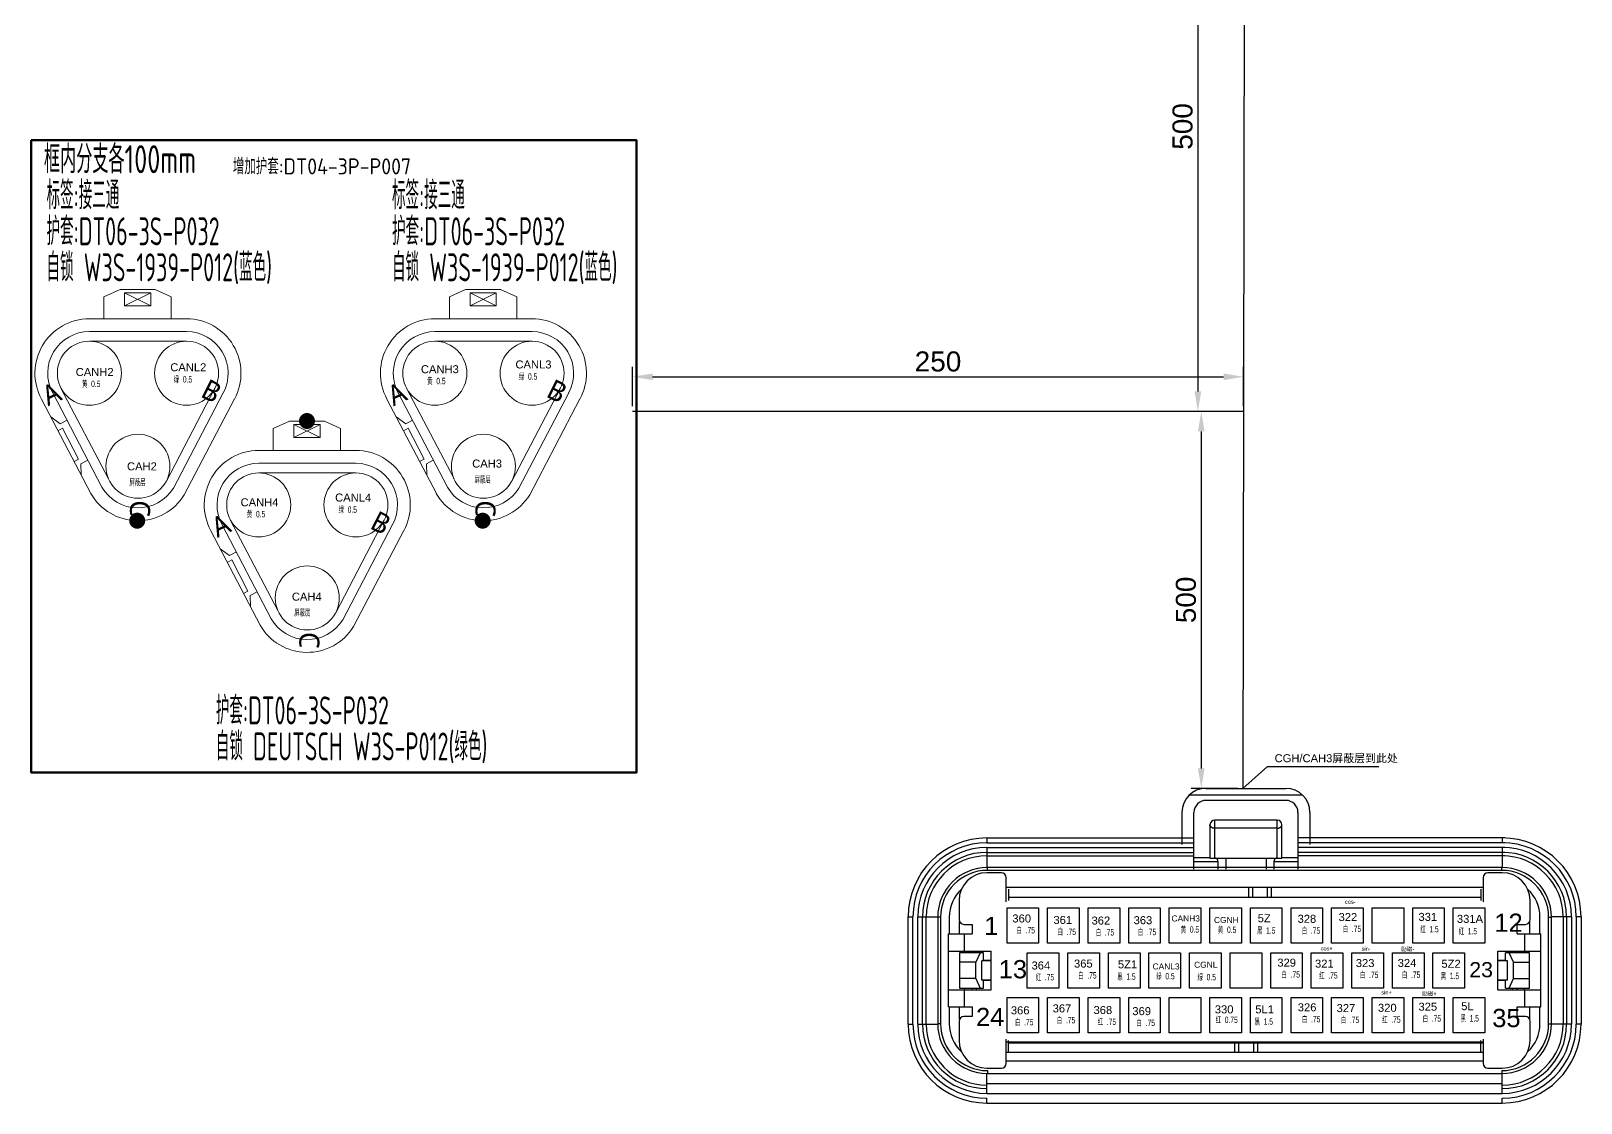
# Model space of a CAD drawing. Header units: millimetres. Extents: x 1762 to 3573, y 2019 to 2959.
# Drawn here: x 2347.1 to 2540.8, y 2457.7 to 2591.7 of the extents above; entities that cross this region are included whole.
import ezdxf

# ---------------------------------------------------------------- set-up
doc = ezdxf.new("R2010")
doc.units = ezdxf.units.MM
for name, color, linetype, lineweight in [('1轮廓实线层', 7, 'Continuous', 50), ('AM60', 3, 'Continuous', 25), ('护套层', 3, 'Continuous', 0)]:
    doc.layers.add(name, color=color, linetype=linetype, lineweight=lineweight)
doc.layers.add('孔名层', color=1, linetype='Continuous')
doc.layers.add('线色线径', color=1, linetype='Continuous')
doc.styles.add('ISO Proportional', font='isocp.shx', dxfattribs={"bigfont": 'gbcbig.shx'})
doc.styles.get("Standard").update_dxf_attribs({"font": 'arial.ttf'})
doc.styles.add('TH_GBDIM', font='gbenor.shx', dxfattribs={"width": 0.8, "bigfont": 'gbcbig.shx'})
doc.styles.add('孔名字体', font='', dxfattribs={"height": 5, "bigfont": 'gbcbig.shx'})
doc.styles.add('技术要求及剖视用', font='gbenor.shx', dxfattribs={"width": 0.7, "bigfont": 'gbcbig.shx'})
doc.styles.get('孔名字体').set_extended_font_data('Microsoft YaHei')
doc.dimstyles.new('ISO-25', dxfattribs={"dimtxt": 2.5, "dimasz": 2.5, "dimexe": 1.25, "dimexo": 0.625, "dimtad": 1, "dimtxsty": 'Standard', "dimcen": 2.5, "dimadec": 0, "dimazin": 0, "dimtfac": 1, "dimtmove": 0, "dimatfit": 3, "dimfxl": 1, "dimarcsym": 0})

# ---------------------------------------------------------------- blocks, each defined once
blk = doc.blocks.new('DT06-3S-P032-Out21521105156')
for p, q in [((-29.33, -14.82), (-27.31, -13.9)), ((-29.33, -17.58), (-29.33, -14.82)), ((-27.31, -13.9), (-22.94, -13.9)), ((-23.49, -14.35), (-26.76, -15.95)), ((-26.76, -14.35), (-23.49, -15.95)), ((-22.94, -13.9), (-20.92, -14.82)), ((-20.92, -17.58), (-20.92, -14.82)), ((-31.24, -17.58), (-19.01, -17.58)), ((-31.16, -19.18), (-19.01, -19.18)), ((-28.12, -17.58), (-29.33, -17.58)), ((-22.13, -17.58), (-20.92, -17.58)), ((-31.16, -20.38), (-19, -20.38)), ((-35.74, -26.85), (-29.59, -38.61)), ((-34.71, -26.23), (-28.76, -37.59)), ((-15.47, -26.24), (-21.54, -37.86)), ((-14.43, -26.82), (-20.66, -38.73)), ((-37.15, -27.61), (-30.97, -39.42)), ((-13.02, -27.58), (-19.3, -39.57)), ((-34.8, -30.7), (-35.98, -29.85)), ((-33.95, -30.26), (-34.8, -30.7)), ((-34.51, -31.26), (-35.08, -31.56)), ((-34.51, -31.26), (-32.5, -35.14)), ((-32.5, -35.14), (-33.06, -35.43)), ((-31.35, -35.26), (-32.21, -35.7)), ((-32.21, -35.7), (-32.17, -37.13))]:
    blk.add_line(p, q)
blk.add_lwpolyline([(-26.76, -14.35), (-23.49, -14.35), (-23.49, -15.95), (-26.76, -15.95)], close=True)
for centre in [(-31.16, -24.38), (-19.01, -24.38), (-25.09, -36.01)]:
    blk.add_circle(centre, 4)
for centre, radius, start, end in [((-31.16, -24.38), 6.8, 90, 208.4025), ((-31.16, -24.38), 5.2, 90, 208.4025), ((-19.01, -24.38), 6.8, 331.5975, 90), ((-19.01, -24.38), 5.2, 331.5975, 90), ((-25.09, -36.01), 5.2, 210, 328.4025), ((-25.09, -36.01), 6.8, 210, 328.4025)]:
    blk.add_arc(centre, radius, start, end)
at = {"layer": '孔名层', "style": '孔名字体'}
for s, rotation, p in [('B', 333.3512, (-17.4, -27.25)), ('A', 24.8528, (-36.33, -28.52)), ('C', 268.5587, (-26.04, -40.23))]:
    blk.add_text(s, height=2.5, rotation=rotation, dxfattribs=at).set_placement(p)
at = {"layer": '护套层', "style": '技术要求及剖视用', "width": 0.67}
for tag, p, flags in [('备注', (11.43, 11.35), 8), ('标号', (11.43, 7.35), 8), ('功能', (10.93, 3.35), 8), ('英文功能', (10.93, -0.65), 8), ('编号', (-0.07, -4.65), 8), ('护套号', (10.93, -4.65), 8), ('颜色', (31.93, -4.65), 9), ('厂家', (33.93, -4.65), 9), ('端子', (35.93, -4.65), 9), ('统计到BOM', (31.93, -6.65), 9), ('客户代号', (-0.07, -8.65), 8), ('配件', (10.93, -8.65), 8), ('配置', (31.93, -8.65), 9), ('编码', (33.93, -8.65), 9), ('防水栓', (35.93, -8.65), 9), ('工序', (31.93, -10.65), 9), ('工位', (33.93, -10.65), 9), ('设计软件', (38.69, -10.65), 9), ('附件', (10.93, -12.65), 8), ('视图', (31.93, -12.65), 9), ('方向', (33.93, -12.65), 9), ('盲栓', (35.93, -12.65), 9)]:
    blk.add_attdef(tag, p, '', height=3.5, dxfattribs=dict(at, flags=flags))
blk = doc.blocks.new('DT06-3S-P032-Out21521105310')
for p, q in [((-29.33, -14.82), (-27.31, -13.9)), ((-29.33, -17.58), (-29.33, -14.82)), ((-27.31, -13.9), (-22.94, -13.9)), ((-23.49, -14.35), (-26.76, -15.95)), ((-26.76, -14.35), (-23.49, -15.95)), ((-22.94, -13.9), (-20.92, -14.82)), ((-20.92, -17.58), (-20.92, -14.82)), ((-31.24, -17.58), (-19.01, -17.58)), ((-31.16, -19.18), (-19.01, -19.18)), ((-28.12, -17.58), (-29.33, -17.58)), ((-22.13, -17.58), (-20.92, -17.58)), ((-31.16, -20.38), (-19, -20.38)), ((-35.74, -26.85), (-29.59, -38.61)), ((-34.71, -26.23), (-28.76, -37.59)), ((-15.47, -26.24), (-21.54, -37.86)), ((-14.43, -26.82), (-20.66, -38.73)), ((-37.15, -27.61), (-30.97, -39.42)), ((-13.02, -27.58), (-19.3, -39.57)), ((-34.8, -30.7), (-35.98, -29.85)), ((-33.95, -30.26), (-34.8, -30.7)), ((-34.51, -31.26), (-35.08, -31.56)), ((-34.51, -31.26), (-32.5, -35.14)), ((-32.5, -35.14), (-33.06, -35.43)), ((-31.35, -35.26), (-32.21, -35.7)), ((-32.21, -35.7), (-32.17, -37.13))]:
    blk.add_line(p, q)
blk.add_lwpolyline([(-26.76, -14.35), (-23.49, -14.35), (-23.49, -15.95), (-26.76, -15.95)], close=True)
for centre in [(-31.16, -24.38), (-19.01, -24.38), (-25.09, -36.01)]:
    blk.add_circle(centre, 4)
for centre, radius, start, end in [((-31.16, -24.38), 6.8, 90, 208.4025), ((-31.16, -24.38), 5.2, 90, 208.4025), ((-19.01, -24.38), 6.8, 331.5975, 90), ((-19.01, -24.38), 5.2, 331.5975, 90), ((-25.09, -36.01), 5.2, 210, 328.4025), ((-25.09, -36.01), 6.8, 210, 328.4025)]:
    blk.add_arc(centre, radius, start, end)
at = {"layer": '孔名层', "style": '孔名字体'}
for s, rotation, p in [('B', 333.3512, (-17.4, -27.25)), ('A', 24.8528, (-36.33, -28.52)), ('C', 268.5587, (-26.04, -40.23))]:
    blk.add_text(s, height=2.5, rotation=rotation, dxfattribs=at).set_placement(p)
at = {"layer": '护套层', "style": '技术要求及剖视用', "width": 0.67}
for tag, p, flags in [('备注', (11.43, 11.35), 8), ('标号', (11.43, 7.35), 8), ('功能', (10.93, 3.35), 8), ('英文功能', (10.93, -0.65), 8), ('编号', (-0.07, -4.65), 8), ('护套号', (10.93, -4.65), 8), ('颜色', (31.93, -4.65), 9), ('厂家', (33.93, -4.65), 9), ('端子', (35.93, -4.65), 9), ('统计到BOM', (31.93, -6.65), 9), ('客户代号', (-0.07, -8.65), 8), ('配件', (10.93, -8.65), 8), ('配置', (31.93, -8.65), 9), ('编码', (33.93, -8.65), 9), ('防水栓', (35.93, -8.65), 9), ('工序', (31.93, -10.65), 9), ('工位', (33.93, -10.65), 9), ('设计软件', (38.69, -10.65), 9), ('附件', (10.93, -12.65), 8), ('视图', (31.93, -12.65), 9), ('方向', (33.93, -12.65), 9), ('盲栓', (35.93, -12.65), 9)]:
    blk.add_attdef(tag, p, '', height=3.5, dxfattribs=dict(at, flags=flags))
blk = doc.blocks.new('*D160')
at = {"color": 0, "lineweight": -2, "transparency": 16777216}
for p, q in [((2498.1, 2615.36), (2491.65, 2615.36)), ((2492.9, 2612.86), (2492.9, 2546.66)), ((2497.99, 2544.16), (2491.65, 2544.16))]:
    blk.add_line(p, q, dxfattribs=at)
at = {"color": 0, "transparency": 16777216}
for points in [[(2492.49, 2612.86), (2493.32, 2612.86), (2492.9, 2615.36)], [(2492.49, 2546.66), (2493.32, 2546.66), (2492.9, 2544.16)]]:
    blk.add_solid(points, dxfattribs=at)
at = {"layer": 'Defpoints', "color": 0, "transparency": 16777216}
for p in [(2498.73, 2615.36), (2492.9, 2544.16), (2498.61, 2544.16)]:
    blk.add_point(p, dxfattribs=at)
at = {"color": 3, "transparency": 16777216, "insert": (2491, 2579.76), "char_height": 2.5, "attachment_point": 5, "rotation": 90}
blk.add_mtext('500', dxfattribs=at)
blk = doc.blocks.new('*D161')
at = {"color": 0, "lineweight": -2, "transparency": 16777216}
for p, q in [((2422.26, 2544.79), (2422.26, 2549.73)), ((2498.61, 2544.79), (2498.61, 2549.73)), ((2424.76, 2548.48), (2496.11, 2548.48))]:
    blk.add_line(p, q, dxfattribs=at)
at = {"color": 0, "transparency": 16777216}
for points in [[(2424.76, 2548.89), (2424.76, 2548.06), (2422.26, 2548.48)], [(2496.11, 2548.89), (2496.11, 2548.06), (2498.61, 2548.48)]]:
    blk.add_solid(points, dxfattribs=at)
at = {"layer": 'Defpoints', "color": 0, "transparency": 16777216}
for p in [(2498.61, 2548.48), (2422.26, 2544.16), (2498.61, 2544.16)]:
    blk.add_point(p, dxfattribs=at)
at = {"color": 3, "transparency": 16777216, "insert": (2460.43, 2550.38), "char_height": 2.5, "attachment_point": 5}
blk.add_mtext('250', dxfattribs=at)
blk = doc.blocks.new('*D162')
at = {"color": 0, "lineweight": -2, "transparency": 16777216}
for p, q in [((2497.99, 2544.16), (2492.08, 2544.16)), ((2493.33, 2541.66), (2493.33, 2499.54)), ((2497.9, 2497.04), (2492.08, 2497.04))]:
    blk.add_line(p, q, dxfattribs=at)
at = {"color": 0, "transparency": 16777216}
for points in [[(2492.91, 2541.66), (2493.74, 2541.66), (2493.33, 2544.16)], [(2492.91, 2499.54), (2493.74, 2499.54), (2493.33, 2497.04)]]:
    blk.add_solid(points, dxfattribs=at)
at = {"layer": 'Defpoints', "color": 0, "transparency": 16777216}
for p in [(2498.61, 2544.16), (2493.33, 2497.04), (2498.53, 2497.04)]:
    blk.add_point(p, dxfattribs=at)
at = {"color": 3, "transparency": 16777216, "insert": (2491.42, 2520.6), "char_height": 2.5, "attachment_point": 5, "rotation": 90}
blk.add_mtext('500', dxfattribs=at)
blk = doc.blocks.new('A$Cae997f6d')
at = {"color": 3, "linetype": 'Continuous'}
for p, q in [((37.21, 39.31), (47.21, 39.31)), ((35.17, 38.51), (49.24, 38.51)), ((47.21, 37.81), (37.21, 37.81)), ((34.21, 36.31), (34.21, 32.31)), ((35.71, 29.23), (35.71, 36.31)), ((38.31, 30.61), (38.31, 35.36)), ((46.11, 35.36), (38.31, 35.36)), ((46.11, 30.61), (46.11, 35.36)), ((48.71, 36.31), (48.71, 29.23)), ((50.21, 36.31), (50.21, 32.31)), ((9.84, 33.12), (9.84, 32.52)), ((9.84, 33.12), (35.71, 33.12)), ((37.71, 34.76), (37.71, 30.61)), ((46.11, 34.33), (38.31, 34.33)), ((46.71, 30.61), (46.71, 34.76)), ((74.57, 33.12), (48.71, 33.12)), ((74.24, 33.12), (74.24, 32.52)), ((9.84, 32.52), (35.71, 32.52)), ((9.84, 31.92), (9.84, 29.43)), ((9.84, 31.92), (35.71, 31.92)), ((9.84, 31.32), (35.71, 31.31)), ((74.57, 32.52), (48.71, 32.52)), ((74.57, 31.92), (48.71, 31.92)), ((74.57, 31.32), (48.71, 31.31)), ((74.24, 31.92), (74.24, 29.43)), ((9.84, 30.88), (35.71, 30.88)), ((9.9, 29.07), (9.9, 29.43)), ((74.18, 29.43), (9.9, 29.43)), ((74.18, 29.07), (9.9, 29.07)), ((35.71, 30.66), (37.71, 30.66)), ((35.71, 30.16), (38.71, 30.16)), ((35.71, 29.46), (38.71, 29.46)), ((37.71, 30.61), (46.71, 30.61)), ((38.71, 30.16), (38.71, 29.23)), ((39.68, 30.61), (39.68, 29.23)), ((44.73, 30.61), (44.73, 29.23)), ((45.71, 30.16), (45.71, 29.23)), ((45.71, 30.16), (48.71, 30.16)), ((45.71, 29.46), (48.71, 29.46)), ((46.71, 30.66), (48.71, 30.66)), ((74.57, 30.88), (48.71, 30.88)), ((74.18, 29.07), (74.18, 29.43)), ((11.64, 28.77), (9.84, 28.77)), ((12.24, 25.14), (12.24, 28.17)), ((71.84, 28.17), (71.84, 25.14)), ((74.24, 28.77), (72.44, 28.77)), ((6.36, 25.29), (6.36, 22.92)), ((12.24, 26.96), (71.84, 26.96)), ((12.54, 26.7), (12.54, 25.32)), ((71.54, 25.66), (12.54, 25.66)), ((42.56, 25.81), (42.56, 26.96)), ((43.06, 25.81), (43.06, 26.96)), ((44.86, 26.96), (44.86, 25.81)), ((45.36, 26.96), (45.36, 25.81)), ((71.54, 26.7), (71.54, 25.32)), ((77.72, 22.92), (77.72, 25.29)), ((0, 9.84), (0, 23.28)), ((0, 23.28), (0.6, 23.28)), ((0.6, 9.84), (0.6, 23.28)), ((1.2, 9.84), (1.2, 23.28)), ((1.2, 23.28), (3.69, 23.28)), ((1.8, 9.84), (1.8, 23.28)), ((2.24, 9.84), (2.24, 23.28)), ((82.88, 23.28), (80.39, 23.28)), ((81.83, 23.28), (81.83, 9.84)), ((82.28, 23.28), (82.28, 9.84)), ((82.88, 23.28), (82.88, 9.84)), ((84.08, 23.28), (83.48, 23.28)), ((83.48, 23.28), (83.48, 9.84)), ((84.08, 23.28), (84.08, 9.84)), ((3.69, 23.22), (3.69, 9.9)), ((4.05, 23.22), (3.69, 23.22)), ((4.05, 23.22), (4.05, 9.9)), ((5.13, 23.22), (5.13, 21.12)), ((6.42, 21.12), (6.42, 22.67)), ((6.96, 22.32), (7.98, 22.32)), ((7.98, 22.32), (7.98, 21.12)), ((76.1, 22.32), (77.12, 22.32)), ((76.1, 21.12), (76.1, 22.32)), ((77.66, 22.67), (77.66, 21.12)), ((78.95, 21.12), (78.95, 23.22)), ((80.03, 23.22), (80.39, 23.22)), ((80.03, 9.9), (80.03, 23.22)), ((80.39, 9.9), (80.39, 23.22)), ((5.04, 12), (5.04, 21.12)), ((5.04, 21.12), (7.98, 21.12)), ((7.02, 18.99), (7.02, 21.12)), ((76.1, 21.12), (79.04, 21.12)), ((77.06, 18.99), (77.06, 21.12)), ((79.04, 12), (79.04, 21.12)), ((5.04, 18.99), (10.38, 18.99)), ((6.42, 18.78), (6.42, 14.34)), ((9.42, 18.78), (6.42, 18.78)), ((8.44, 17.58), (6.42, 17.58)), ((7.08, 18.78), (7.08, 18.99)), ((7.98, 18.78), (7.98, 18.99)), ((9, 18.78), (8.44, 17.58)), ((8.44, 15.54), (8.44, 17.58)), ((8.54, 18.99), (8.54, 18.78)), ((9.2, 15.36), (9.2, 17.76)), ((10.38, 17.76), (9.2, 17.76)), ((9.42, 17.76), (9.42, 18.78)), ((10.38, 17.79), (9.42, 17.79)), ((10.38, 14.13), (10.38, 18.99)), ((73.7, 18.99), (79.04, 18.99)), ((73.7, 14.13), (73.7, 18.99)), ((74.66, 17.79), (73.7, 17.79)), ((74.88, 17.76), (73.7, 17.76)), ((77.66, 18.78), (74.66, 18.78)), ((74.66, 17.76), (74.66, 18.78)), ((74.88, 15.36), (74.88, 17.76)), ((75.63, 17.58), (75.08, 18.78)), ((75.53, 18.99), (75.53, 18.78)), ((75.63, 17.58), (77.66, 17.58)), ((75.63, 15.54), (75.63, 17.58)), ((76.1, 18.78), (76.1, 18.99)), ((77, 18.78), (77, 18.99)), ((77.66, 14.34), (77.66, 18.78)), ((8.44, 15.54), (6.42, 15.54)), ((8.44, 15.54), (9, 14.34)), ((75.08, 14.34), (75.63, 15.54)), ((75.63, 15.54), (77.66, 15.54)), ((5.04, 14.13), (10.38, 14.13)), ((6.42, 14.34), (9.42, 14.34)), ((7.02, 12), (7.02, 14.13)), ((7.08, 14.13), (7.08, 14.34)), ((7.98, 14.13), (7.98, 14.34)), ((8.54, 14.13), (8.54, 14.34)), ((10.38, 15.36), (9.2, 15.36)), ((9.42, 14.34), (9.42, 15.36)), ((9.42, 15.33), (10.38, 15.33)), ((74.88, 15.36), (73.7, 15.36)), ((73.7, 15.33), (74.66, 15.33)), ((73.7, 14.13), (79.04, 14.13)), ((74.66, 14.34), (74.66, 15.36)), ((74.66, 14.34), (77.66, 14.34)), ((75.53, 14.13), (75.53, 14.34)), ((76.1, 14.13), (76.1, 14.34)), ((77, 14.13), (77, 14.34)), ((77.06, 12), (77.06, 14.13)), ((5.04, 12), (7.98, 12)), ((5.13, 12), (5.13, 9.9)), ((6.42, 10.45), (6.42, 12)), ((7.98, 12), (7.98, 10.8)), ((76.1, 12), (79.04, 12)), ((76.1, 10.8), (76.1, 12)), ((77.66, 12), (77.66, 10.45)), ((78.95, 9.9), (78.95, 12)), ((0, 9.84), (0.6, 9.84)), ((1.2, 9.84), (3.69, 9.84)), ((4.05, 9.9), (3.69, 9.9)), ((6.36, 10.2), (6.36, 7.83)), ((7.98, 10.8), (6.96, 10.8)), ((77.12, 10.8), (76.1, 10.8)), ((77.72, 7.83), (77.72, 10.2)), ((80.03, 9.9), (80.39, 9.9)), ((82.88, 9.84), (80.39, 9.84)), ((84.08, 9.84), (83.48, 9.84)), ((12.24, 4.95), (12.24, 7.98)), ((12.54, 6.42), (12.54, 7.8)), ((71.54, 6.42), (71.54, 7.8)), ((71.84, 7.98), (71.84, 4.95)), ((12.24, 7.66), (71.84, 7.66)), ((12.24, 6.36), (71.84, 6.36)), ((12.54, 7.51), (71.84, 7.51)), ((40.83, 6.36), (40.83, 7.51)), ((41.33, 6.36), (41.33, 7.51)), ((43.13, 7.51), (43.13, 6.36)), ((43.63, 7.51), (43.63, 6.36)), ((9.84, 4.35), (11.64, 4.35)), ((9.9, 4.05), (9.9, 3.69)), ((12.24, 5.29), (71.94, 5.29)), ((72.44, 4.35), (74.24, 4.35)), ((74.18, 4.05), (74.18, 3.69)), ((9.84, 1.2), (9.84, 3.69)), ((9.84, 3.69), (74.18, 3.69)), ((9.84, 2.45), (74.24, 2.45)), ((74.24, 1.2), (74.24, 3.69)), ((9.84, 1.2), (74.24, 1.2)), ((9.84, 0), (9.84, 0.6)), ((9.84, 0), (74.24, 0)), ((74.24, 0), (74.24, 0.6))]:
    blk.add_line(p, q, dxfattribs=at)
at = {"color": 3}
for points in [[(12.35, 24.39), (16.29, 24.39), (16.29, 19.99), (12.35, 19.99)], [(17.42, 24.39), (21.36, 24.39), (21.36, 19.99), (17.42, 19.99)], [(22.49, 24.39), (26.43, 24.39), (26.43, 19.99), (22.49, 19.99)], [(27.56, 24.39), (31.5, 24.39), (31.5, 19.99), (27.56, 19.99)], [(32.63, 24.39), (36.57, 24.39), (36.57, 19.99), (32.63, 19.99)], [(37.7, 24.39), (41.64, 24.39), (41.64, 19.99), (37.7, 19.99)], [(42.77, 24.39), (46.71, 24.39), (46.71, 19.99), (42.77, 19.99)], [(47.84, 24.39), (51.78, 24.39), (51.78, 19.99), (47.84, 19.99)], [(52.91, 24.39), (56.85, 24.39), (56.85, 19.99), (52.91, 19.99)], [(57.98, 24.39), (61.92, 24.39), (61.92, 19.99), (57.98, 19.99)], [(63.05, 24.39), (66.99, 24.39), (66.99, 19.99), (63.05, 19.99)], [(68.12, 24.39), (72.06, 24.39), (72.06, 19.99), (68.12, 19.99)], [(14.88, 18.76), (18.83, 18.76), (18.83, 14.36), (14.88, 14.36)], [(19.95, 18.76), (23.9, 18.76), (23.9, 14.36), (19.95, 14.36)], [(25.02, 18.76), (28.97, 18.76), (28.97, 14.36), (25.02, 14.36)], [(30.09, 18.76), (34.04, 18.76), (34.04, 14.36), (30.09, 14.36)], [(35.16, 18.76), (39.11, 18.76), (39.11, 14.36), (35.16, 14.36)], [(40.23, 18.76), (44.18, 18.76), (44.18, 14.36), (40.23, 14.36)], [(45.3, 18.76), (49.25, 18.76), (49.25, 14.36), (45.3, 14.36)], [(50.37, 18.76), (54.32, 18.76), (54.32, 14.36), (50.37, 14.36)], [(55.44, 18.76), (59.39, 18.76), (59.39, 14.36), (55.44, 14.36)], [(60.51, 18.76), (64.46, 18.76), (64.46, 14.36), (60.51, 14.36)], [(65.58, 18.76), (69.53, 18.76), (69.53, 14.36), (65.58, 14.36)], [(12.35, 13.18), (16.29, 13.18), (16.29, 8.78), (12.35, 8.78)], [(17.42, 13.18), (21.36, 13.18), (21.36, 8.78), (17.42, 8.78)], [(22.49, 13.18), (26.43, 13.18), (26.43, 8.78), (22.49, 8.78)], [(27.56, 13.18), (31.5, 13.18), (31.5, 8.78), (27.56, 8.78)], [(32.63, 13.18), (36.57, 13.18), (36.57, 8.78), (32.63, 8.78)], [(37.7, 13.18), (41.64, 13.18), (41.64, 8.78), (37.7, 8.78)], [(42.77, 13.18), (46.71, 13.18), (46.71, 8.78), (42.77, 8.78)], [(47.84, 13.18), (51.78, 13.18), (51.78, 8.78), (47.84, 8.78)], [(52.91, 13.18), (56.85, 13.18), (56.85, 8.78), (52.91, 8.78)], [(57.98, 13.18), (61.92, 13.18), (61.92, 8.78), (57.98, 8.78)], [(63.05, 13.18), (66.99, 13.18), (66.99, 8.78), (63.05, 8.78)], [(68.12, 13.18), (72.06, 13.18), (72.06, 8.78), (68.12, 8.78)]]:
    blk.add_lwpolyline(points, close=True, dxfattribs=at)
at = {"color": 3, "linetype": 'Continuous'}
for centre, radius, start, end in [((37.21, 36.31), 3, 90, 180), ((47.21, 36.31), 3, 0, 90), ((37.21, 36.31), 1.5, 90, 180), ((47.21, 36.31), 1.5, 0, 90), ((38.31, 34.76), 0.6, 90, 180), ((46.11, 34.76), 0.6, 0, 90), ((9.84, 23.28), 9.84, 90, 180), ((74.24, 23.28), 9.84, 0, 90), ((9.84, 23.28), 9.24, 90, 180), ((9.84, 23.28), 8.64, 90, 180), ((9.84, 23.28), 8.04, 90, 180), ((74.24, 23.28), 9.24, 0, 90), ((74.24, 23.28), 8.64, 0, 90), ((74.24, 23.28), 8.04, 0, 90), ((9.84, 23.28), 7.6, 90, 180), ((9.9, 23.22), 6.21, 90, 180), ((9.9, 23.22), 5.85, 90, 180), ((38.21, 30.16), 0.5, 0, 65.1448), ((46.21, 30.16), 0.5, 114.8716, 180), ((74.18, 23.22), 6.21, 0, 90), ((74.18, 23.22), 5.85, 0, 90), ((74.24, 23.28), 7.6, 0, 90), ((9.84, 25.29), 3.48, 90, 180), ((11.64, 28.17), 0.6, 0, 90), ((72.44, 28.17), 0.6, 90, 180), ((74.24, 25.29), 3.48, 0, 90), ((9.9, 23.22), 4.77, 132.6251, 180), ((74.18, 23.22), 4.77, 0, 47.3749), ((6.96, 22.92), 0.6, 180, 270), ((77.12, 22.92), 0.6, 270, 0), ((9.84, 9.84), 9.84, 180, 270), ((9.84, 9.84), 9.24, 180, 270), ((9.84, 9.84), 8.64, 180, 270), ((9.84, 9.84), 8.04, 180, 270), ((9.84, 9.84), 7.6, 180, 270), ((9.9, 9.9), 6.21, 180, 270), ((9.9, 9.9), 5.85, 180, 270), ((9.9, 9.9), 4.77, 180, 227.3749), ((6.96, 10.2), 0.6, 90, 180), ((74.18, 9.9), 6.21, 270, 0), ((74.18, 9.9), 5.85, 270, 0), ((74.24, 9.84), 9.84, 270, 0), ((74.24, 9.84), 9.24, 270, 0), ((74.24, 9.84), 8.64, 270, 0), ((74.24, 9.84), 8.04, 270, 0), ((74.24, 9.84), 7.6, 270, 0), ((77.12, 10.2), 0.6, 0, 90), ((74.18, 9.9), 4.77, 312.6251, 0), ((9.84, 7.83), 3.48, 180, 270), ((74.24, 7.83), 3.48, 270, 0), ((11.64, 4.95), 0.6, 270, 0), ((72.44, 4.95), 0.6, 180, 270)]:
    blk.add_arc(centre, radius, start, end, dxfattribs=at)
at = {"color": 3, "linetype": 'Continuous', "end_tangent": (0, 0.809797)}
for points, start_tangent in [([(38.31, 34.33), (38.19, 34.34), (38.08, 34.36), (37.99, 34.4), (37.92, 34.43), (37.86, 34.47), (37.82, 34.51), (37.78, 34.55), (37.75, 34.59), (37.73, 34.63), (37.72, 34.67), (37.71, 34.71), (37.71, 34.76)], (-0.809797, 0)), ([(46.11, 34.33), (46.22, 34.34), (46.33, 34.36), (46.42, 34.4), (46.49, 34.43), (46.55, 34.47), (46.59, 34.51), (46.63, 34.55), (46.66, 34.59), (46.68, 34.63), (46.69, 34.67), (46.7, 34.71), (46.71, 34.76)], (0.809797, 0))]:
    blk.add_spline(points, degree=3, dxfattribs=dict(at, start_tangent=start_tangent))
at = {"color": 3, "attachment_point": 1}
for s, width, gutter_width, insert, char_height in [('{\\C1;1}', 2.3113, 28.52, (9.5, 23.26), 2.281), ('{\\C1;12}', 2.3113, 28.52, (73.25, 23.67), 2.281), ('{\\C1;13}', 2.3113, 28.52, (11.31, 17.86), 2.281), ('{\\C1;23}', 1.9261, 23.77, (70.12, 17.61), 1.901), ('{\\C1;24}', 2.3113, 28.52, (8.47, 11.89), 2.281), ('{\\C1;35}', 2.3113, 28.52, (72.98, 11.76), 2.281)]:
    blk.add_mtext_dynamic_manual_height_columns(s, width=width, gutter_width=gutter_width, heights=[0], dxfattribs=dict(at, insert=insert, char_height=char_height))

msp = doc.modelspace()

# ---------------------------------------------------------------- hatches: boundary and pattern name
at = {"layer": '护套层'}
h = msp.add_hatch(color=256, dxfattribs=at)
edge = h.paths.add_edge_path()
edge.add_arc((2381.577, 2542.953), 1, 0, 360)
h = msp.add_hatch(color=256, dxfattribs=at)
edge = h.paths.add_edge_path()
edge.add_arc((2360.359, 2530.498), 1, 0, 360)
h = msp.add_hatch(color=256, dxfattribs=at)
edge = h.paths.add_edge_path()
edge.add_arc((2403.53, 2530.497), 1, 0, 360)

# ---------------------------------------------------------------- linework, layer by layer
for p, q in [((2498.729, 2615.36), (2498.528, 2497.043)), ((2422.256, 2544.165), (2498.611, 2544.165))]:
    msp.add_line(p, q)
at = {"color": 1}
for q in [(2498.528, 2497.043), (2515.532, 2499.768)]:
    msp.add_line((2501.617, 2499.768), q, dxfattribs=at)
at = {"layer": '1轮廓实线层', "color": 2}
msp.add_lwpolyline([(2347.09, 2578.046), (2422.771, 2578.046), (2422.771, 2499.042), (2347.09, 2499.042)], close=True, dxfattribs=at)

# ---------------------------------------------------------------- block references
msp.add_blockref('A$Cae997f6d', (2456.704, 2457.736))
at = {"layer": '护套层'}
ref = msp.add_blockref('DT06-3S-P032-Out21521105156', (2385.542, 2573.307), dxfattribs=at)
ref.add_attrib('功能', '标签:接三通', (2349.033, 2569.41), dxfattribs={"height": 3.5, "style": '技术要求及剖视用', "width": 0.67})
ref.add_attrib('护套号', '护套:DT06-3S-P032', (2349.033, 2564.91), dxfattribs={"height": 3.5, "style": '技术要求及剖视用', "width": 0.67})
ref.add_attrib('附件', '自锁 W3S-1939-P012(蓝色)', (2349.033, 2560.41), dxfattribs={"height": 3.5, "style": '技术要求及剖视用', "width": 0.67})
ref = msp.add_blockref('DT06-3S-P032-Out21521105156', (2428.713, 2573.306), dxfattribs=at)
ref.add_attrib('功能', '标签:接三通', (2392.205, 2569.409), dxfattribs={"height": 3.5, "style": '技术要求及剖视用', "width": 0.67})
ref.add_attrib('护套号', '护套:DT06-3S-P032', (2392.205, 2564.909), dxfattribs={"height": 3.5, "style": '技术要求及剖视用', "width": 0.67})
ref.add_attrib('附件', '自锁 W3S-1939-P012(蓝色)', (2392.205, 2560.409), dxfattribs={"height": 3.5, "style": '技术要求及剖视用', "width": 0.67})
ref = msp.add_blockref('DT06-3S-P032-Out21521105310', (2406.702, 2556.85), dxfattribs=at)
ref.add_attrib('护套号', '护套:DT06-3S-P032', (2370.194, 2505.04), dxfattribs={"height": 3.5, "style": '技术要求及剖视用', "width": 0.67})
ref.add_attrib('附件', '自锁 DEUTSCH W3S-P012(绿色)', (2370.194, 2500.54), dxfattribs={"height": 3.5, "style": '技术要求及剖视用', "width": 0.67})

# ---------------------------------------------------------------- texts
at = {"color": 4, "style": 'TH_GBDIM', "width": 0.8}
msp.add_text('框内分支各100mm', height=3.5, dxfattribs=at).set_placement((2348.707, 2573.919))
at = {"layer": 'AM60', "color": 6, "style": 'ISO Proportional'}
msp.add_text('增加护套:DT04-3P-P007', height=2, dxfattribs=at).set_placement((2372.303, 2573.769))
at = {"layer": 'AM60', "lineweight": 5}
for s, height, p in [('CANH2', 1, (2352.678, 2548.575)), ('CANL2', 1, (2364.494, 2549.171)), ('CANH3', 1, (2395.811, 2548.926)), ('CANL3', 1, (2407.627, 2549.521)), ('CANL4', 1, (2385.094, 2532.892)), ('CANH4', 1, (2373.278, 2532.296)), ('CGH/CAH3屏蔽层到此处', 1, (2502.488, 2500.315)), ('360', 1, (2469.722, 2480.293)), ('5Z', 1, (2500.381, 2480.322)), ('328', 1, (2505.362, 2480.25)), ('322', 1, (2510.484, 2480.474)), ('cos-', 0.5, (2511.3, 2482.621)), ('331', 1, (2520.471, 2480.492)), ('331A', 1, (2525.271, 2480.246)), ('361', 1, (2474.854, 2480.109)), ('362', 1, (2479.618, 2480.033)), ('363', 1, (2484.873, 2480.079)), ('364', 1, (2472.118, 2474.423)), ('365', 1, (2477.426, 2474.658)), ('5Z1', 1, (2482.911, 2474.562)), ('329', 1, (2502.834, 2474.775)), ('321', 1, (2507.542, 2474.653)), ('cos+', 0.5, (2508.252, 2476.802)), ('323', 1, (2512.638, 2474.722)), ('sin-', 0.5, (2513.365, 2476.755)), ('324', 1, (2517.878, 2474.738)), ('励磁-', 0.5, (2518.305, 2476.71)), ('5Z2', 1, (2523.335, 2474.632)), ('sin+', 0.5, (2515.828, 2471.299)), ('励磁+', 0.5, (2520.93, 2471.145)), ('366', 1, (2469.533, 2468.815)), ('367', 1, (2474.755, 2469.057)), ('368', 1, (2479.867, 2468.854)), ('369', 1, (2484.715, 2468.715)), ('330', 1, (2495.021, 2468.937)), ('5L1', 1, (2500.078, 2468.938)), ('326', 1, (2505.388, 2469.194)), ('327', 1, (2510.24, 2469.096)), ('320', 1, (2515.411, 2469.134)), ('325', 1, (2520.47, 2469.271)), ('5L', 1, (2525.807, 2469.335))]:
    msp.add_text(s, height=height, dxfattribs=at).set_placement(p)
at = {"layer": 'AM60', "lineweight": 5, "ltscale": 0.9}
for s, p in [('CANH3', (2489.605, 2480.419)), ('CGNH', (2494.915, 2480.232)), ('CGNL', (2492.44, 2474.639)), ('CANL3', (2487.241, 2474.424))]:
    msp.add_text(s, height=0.75, dxfattribs=at).set_placement(p)
at = {"layer": 'AM60', "lineweight": 5, "char_height": 1, "width": 2.90576, "attachment_point": 1}
for s, insert in [('CAH2', (2359.087, 2537.786)), ('CAH3', (2402.22, 2538.137)), ('CAH4', (2379.686, 2521.507))]:
    msp.add_mtext(s, dxfattribs=dict(at, insert=insert))
at = {"layer": '线色线径', "lineweight": 5, "width": 0.6}
for s, p in [('绿  0.5', (2408.057, 2548.113)), ('黄  0.5', (2353.465, 2547.2)), ('绿  0.5', (2364.924, 2547.762)), ('黄  0.5', (2396.598, 2547.55)), ('屏蔽层', (2359.383, 2534.899)), ('屏蔽层', (2402.516, 2535.249)), ('黄  0.5', (2374.064, 2530.921)), ('绿  0.5', (2385.524, 2531.483)), ('屏蔽层', (2379.982, 2518.62)), ('白  .75', (2470.245, 2478.924)), ('白  .75', (2475.377, 2478.74)), ('白  .75', (2480.141, 2478.663)), ('白  .75', (2485.396, 2478.709)), ('黄  0.5', (2490.758, 2479.019)), ('黄  0.5', (2495.408, 2478.985)), ('黑  1.5', (2500.296, 2478.902)), ('白  .75', (2505.885, 2478.88)), ('白  .75', (2511.007, 2479.105)), ('红  1.5', (2520.697, 2479.052)), ('红  1.5', (2525.497, 2478.807)), ('红  .75', (2472.642, 2473.054)), ('白  .75', (2477.949, 2473.288)), ('黑  1.5', (2482.826, 2473.142)), ('绿  0.5', (2487.708, 2473.181)), ('绿  0.5', (2492.859, 2473.064)), ('白  .75', (2503.357, 2473.406)), ('红  .75', (2508.066, 2473.283)), ('白  .75', (2513.161, 2473.352)), ('白  .75', (2518.401, 2473.368)), ('黑  1.5', (2523.25, 2473.213)), ('白  .75', (2470.056, 2467.446)), ('白  .75', (2475.278, 2467.687)), ('红  .75', (2480.39, 2467.484)), ('白  .75', (2485.239, 2467.345)), ('红  0.75', (2495.122, 2467.729)), ('黑  1.5', (2499.994, 2467.519)), ('白  .75', (2505.912, 2467.825)), ('白  .75', (2510.763, 2467.727)), ('红  .75', (2515.935, 2467.765)), ('白  .75', (2520.993, 2467.901)), ('黑  1.5', (2525.723, 2467.916))]:
    msp.add_text(s, height=0.8, dxfattribs=at).set_placement(p)

# ---------------------------------------------------------------- dimensions: what is measured, and where the dimension line sits
at = {"color": 1}
for base, p1, p2, picture, middle in [((2492.903, 2544.165), (2498.729, 2615.36), (2498.611, 2544.165), '*D160', (2491.002, 2579.762)), ((2493.326, 2497.043), (2498.611, 2544.165), (2498.528, 2497.043), '*D162', (2491.425, 2520.604))]:
    dim = msp.add_linear_dim(base=base, p1=p1, p2=p2, angle=90, text='500', dimstyle='ISO-25', override={"dimclrt": 3}, dxfattribs=at)
    dim.commit()
    dim.dimension.update_dxf_attribs({"geometry": picture, "text_midpoint": middle})
dim = msp.add_linear_dim(base=(2498.611, 2548.476), p1=(2422.256, 2544.165), p2=(2498.611, 2544.165), text='250', dimstyle='ISO-25', override={"dimclrt": 3}, dxfattribs=at)
dim.commit()
dim.dimension.update_dxf_attribs({"geometry": '*D161', "text_midpoint": (2460.434, 2550.378)})

doc.saveas('drawing.dxf')
